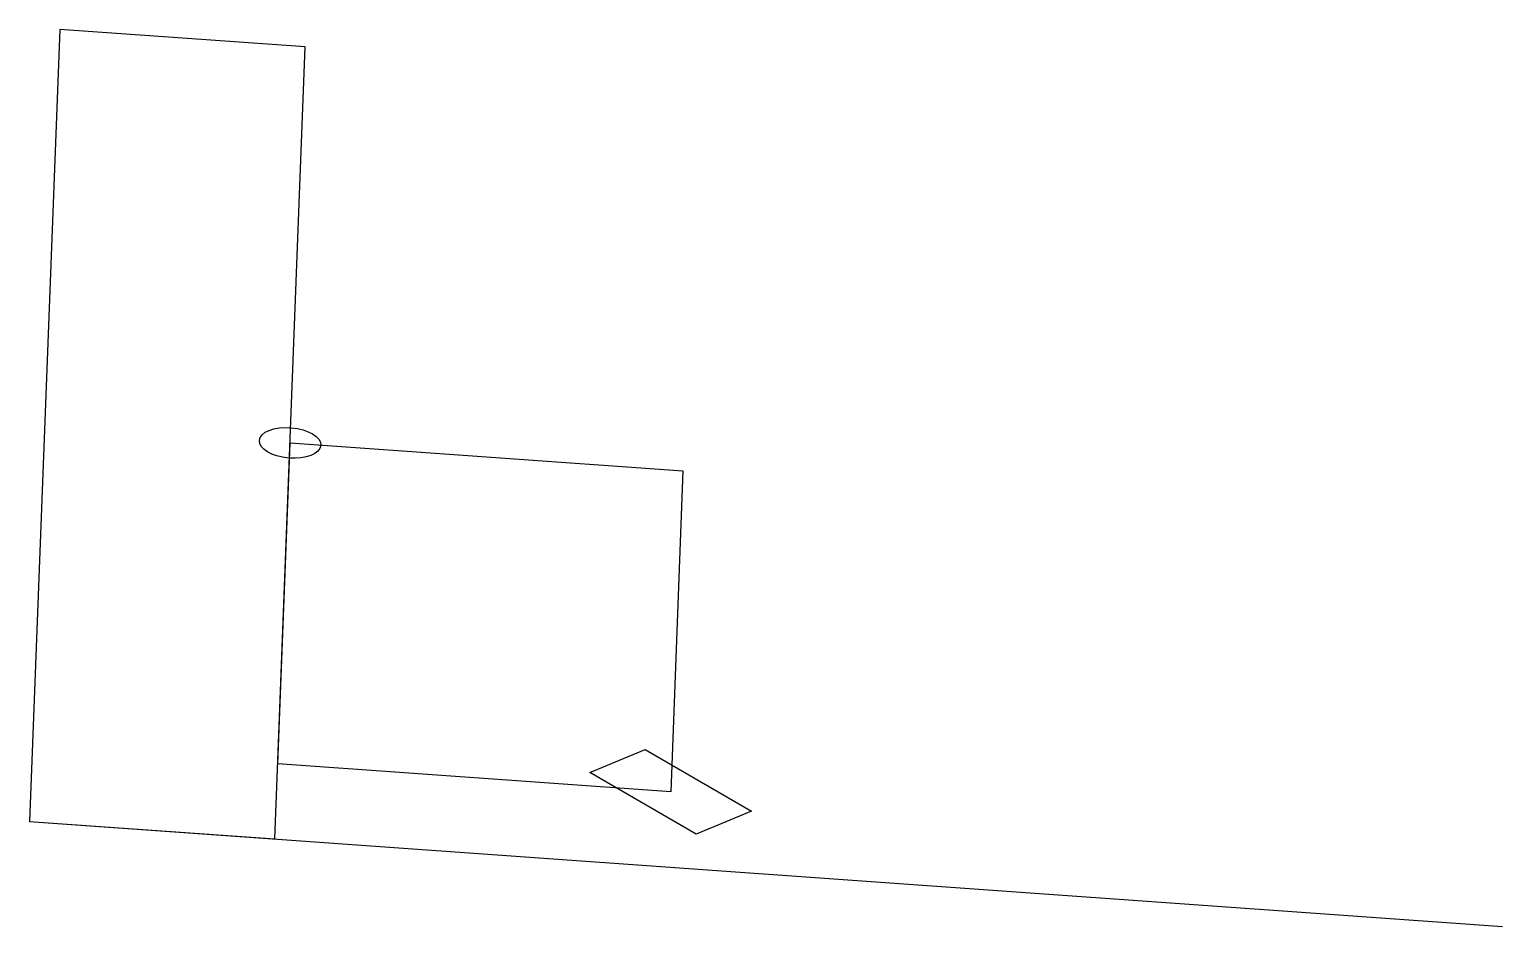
# Model space of a CAD drawing. Header units: inches. Extents: x -2.8 to 9.1, y -5.1 to 2.2.
import ezdxf

# ---------------------------------------------------------------- set-up
doc = ezdxf.new("R2010")
doc.units = ezdxf.units.IN
doc.header["$MEASUREMENT"] = 0

msp = doc.modelspace()

# ---------------------------------------------------------------- linework, layer by layer
for p, q in [((-2.601, 2.19, -10.153), (-2.846, -4.244, 1.14)), ((-0.606, 2.048, -10.191), (-2.601, 2.19, -10.153)), ((-0.852, -4.386, 1.103), (-0.606, 2.048, -10.191)), ((-0.829, -3.776, 0.031), (-0.729, -1.169, -4.544)), ((-0.729, -1.169, -4.544), (2.462, -1.397, -4.605)), ((2.462, -1.397, -4.605), (2.363, -4.004, -0.029)), ((1.706, -3.847, -0.208), (2.155, -3.66, -0.601)), ((2.155, -3.66, -0.601), (3.02, -4.16, 0.15)), ((2.363, -4.004, -0.029), (-0.829, -3.776, 0.031)), ((2.571, -4.348, 0.543), (1.706, -3.847, -0.208)), ((3.02, -4.16, 0.15), (2.571, -4.348, 0.543)), ((-2.846, -4.244, 1.14), (9.121, -5.099, 0.914)), ((-2.846, -4.244, 1.14), (-0.852, -4.386, 1.103))]:
    msp.add_line(p, q)
at = {"extrusion": (0.071246, 0.866025, 0.494898)}
msp.add_circle((0.631, -3.342, -3.313), 0.25, dxfattribs=at)

doc.saveas('drawing.dxf')
